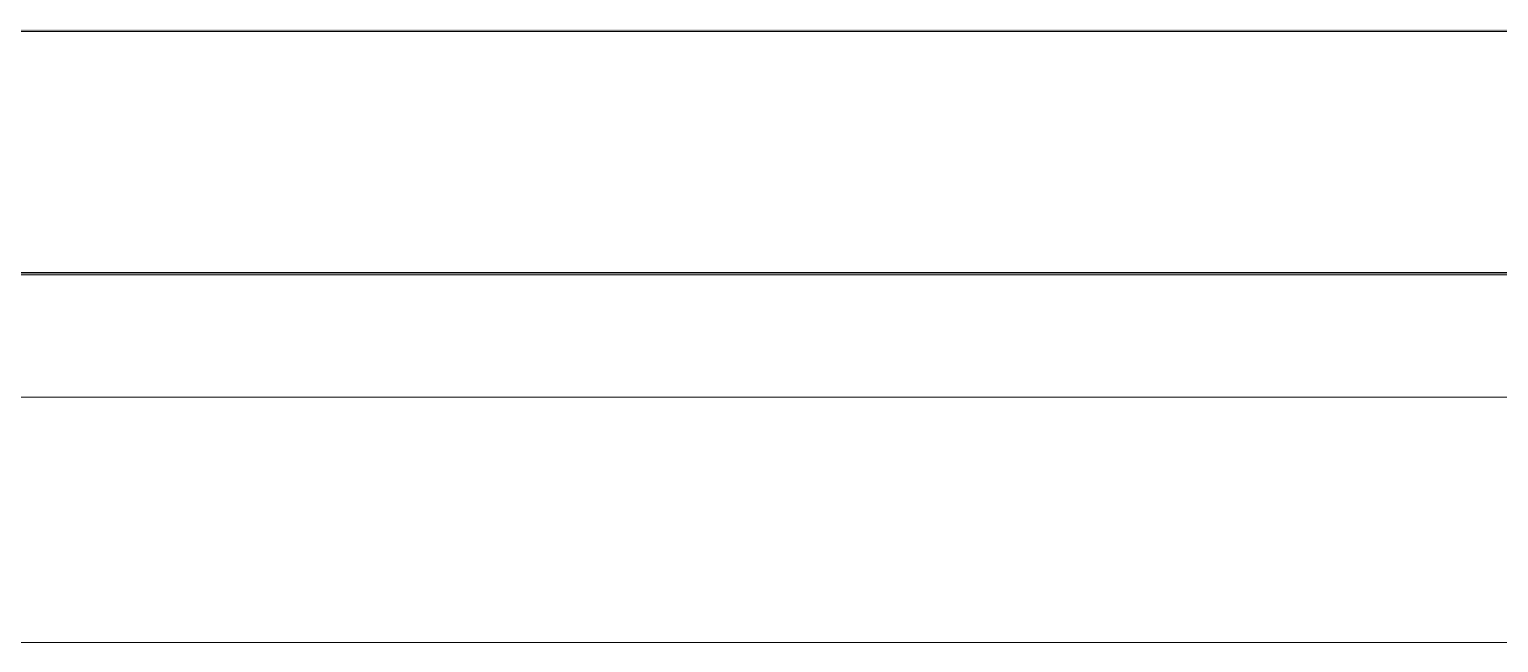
# Model space of a CAD drawing. Header units: millimetres. Extents: x -187347 to 135007, y -6415 to 292048.
# Drawn here: x -33922 to -33323, y 105 to 355 of the extents above; entities that cross this region are included whole.
import ezdxf

# ---------------------------------------------------------------- set-up
doc = ezdxf.new("R2010")
doc.units = ezdxf.units.MM
doc.header["$LTSCALE"] = 100
for name, color, linetype, lineweight in [('A-WALL', 7, 'Continuous', 5), ('A-WALL-FNSH', 7, 'Continuous', 5), ('A-WALL-PATT', 7, 'Continuous', 5)]:
    doc.layers.add(name, color=color, linetype=linetype, lineweight=lineweight)

msp = doc.modelspace()

# ---------------------------------------------------------------- hatches: boundary and pattern name
at = {"layer": 'A-WALL-PATT', "true_color": 0x30f000}
msp.add_hatch(color=80, dxfattribs=at).paths.add_polyline_path([(-33112.38, 354.2), (-33112.38, 355), (-38772.38, 355), (-38772.38, 354.2), (-33275.88, 354.2)])
at = {"layer": 'A-WALL-PATT', "true_color": 0xb8ffa6}
h = msp.add_hatch(color=71, dxfattribs=at)
h.paths.add_polyline_path([(-38772.38, 255.8), (-38772.38, 255), (-38723.18, 255)])
h.paths.add_polyline_path([(-33275.88, 255), (-33157.38, 255), (-33156.58, 255.8), (-38772.38, 255.8), (-38722.38, 255), (-36238.47, 255)])

# ---------------------------------------------------------------- linework, layer by layer
at = {"layer": 'A-WALL', "lineweight": 25}
for p, q in [((-33112.38, 354.2), (-38772.38, 354.2)), ((-33156.58, 255.8), (-38772.38, 255.8))]:
    msp.add_line(p, q, dxfattribs=at)
at = {"layer": 'A-WALL'}
for p, q in [((-33157.38, 205), (-38722.38, 205)), ((-33307.38, 105), (-38572.38, 105)), ((-33307.38, 105), (-38572.38, 105))]:
    msp.add_line(p, q, dxfattribs=at)
at = {"layer": 'A-WALL-FNSH'}
msp.add_line((-38722.38, 255), (-33157.38, 255), dxfattribs=at)

doc.saveas('drawing.dxf')
